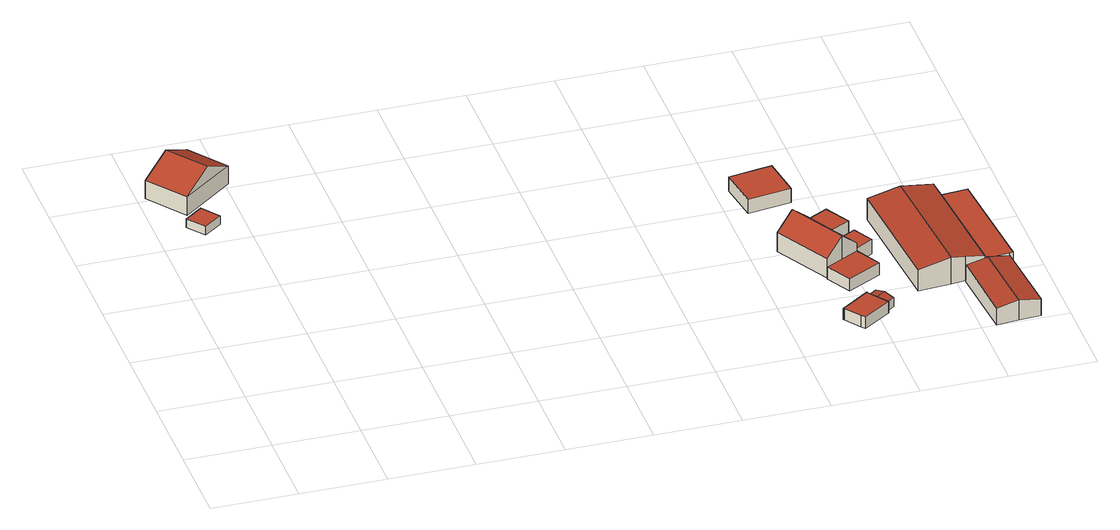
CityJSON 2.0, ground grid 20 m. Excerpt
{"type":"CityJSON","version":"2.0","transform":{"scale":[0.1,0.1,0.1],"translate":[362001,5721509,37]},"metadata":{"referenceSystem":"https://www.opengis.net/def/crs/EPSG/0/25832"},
"CityObjects":{
"building1":{"type":"Building","attributes":{"Geometrietyp2DReferenz":"3000","Gemeindeschluessel":"05562012","function":"31001_2463","roofType":"1000","measuredHeight":2.21},"address":[{"country":"Germany","locality":"Dorsten","thoroughfareNumber":"318","thoroughfareName":"Bochumer Straße"}],"geometry":[{"type":"Solid","lod":"2","boundaries":[[[[0,1,2,3]],[[4,5,1,0]],[[6,7,5,4]],[[3,2,7,6]],[[4,0,3,6]],[[1,5,7,2]]]],"semantics":{"surfaces":[{"type":"WallSurface"},{"type":"RoofSurface"},{"type":"GroundSurface"}],"values":[[0,0,0,0,1,2]]}}]},
"building2":{"type":"Building","attributes":{"Geometrietyp2DReferenz":"3000","Gemeindeschluessel":"05562012","function":"31001_1010","roofType":"3100","measuredHeight":8.53},"address":[{"country":"Germany","locality":"Dorsten","thoroughfareNumber":"318","thoroughfareName":"Bochumer Straße"}],"geometry":[{"type":"Solid","lod":"2","boundaries":[[[[8,9,10,11]],[[12,13,9,8]],[[14,15,13,12]],[[11,10,15,14]],[[8,16,12]],[[14,17,11]],[[11,17,16,8]],[[12,16,17,14]],[[9,13,15,10]]]],"semantics":{"surfaces":[{"type":"WallSurface"},{"type":"RoofSurface"},{"type":"GroundSurface"}],"values":[[0,0,0,0,0,0,1,1,2]]}}]},
"building3":{"type":"Building","attributes":{"Geometrietyp2DReferenz":"3000","Gemeindeschluessel":"05562012","function":"31001_2720","roofType":"1000","measuredHeight":2.91},"address":[{"country":"Germany","locality":"Dorsten","thoroughfareNumber":"325","thoroughfareName":"Bochumer Straße"}],"geometry":[{"type":"Solid","lod":"2","boundaries":[[[[18,19,20,21]],[[22,23,19,18]],[[24,25,23,22]],[[26,27,25,24]],[[28,29,27,26]],[[30,31,29,28]],[[32,33,31,30]],[[21,20,33,32]],[[30,28,26,24,22,18,21,32]],[[19,23,25,27,29,31,33,20]]]],"semantics":{"surfaces":[{"type":"WallSurface"},{"type":"RoofSurface"},{"type":"GroundSurface"}],"values":[[0,0,0,0,0,0,0,0,1,2]]}}]},
"building4":{"type":"Building","attributes":{"Geometrietyp2DReferenz":"3000","Gemeindeschluessel":"05562012","function":"31001_2720","roofType":"3100","measuredHeight":8.63},"address":[{"country":"Germany","locality":"Dorsten","thoroughfareNumber":"325","thoroughfareName":"Bochumer Straße"}],"geometry":[{"type":"Solid","lod":"2","boundaries":[[[[34,35,36,37]],[[38,39,35,34]],[[40,41,39,38]],[[42,43,41,40]],[[44,45,43,42]],[[46,47,45,44]],[[37,36,47,46]],[[40,38,34,42]],[[37,46,44,42,34]],[[35,39,41,43,45,47,36]]]],"semantics":{"surfaces":[{"type":"WallSurface"},{"type":"RoofSurface"},{"type":"GroundSurface"}],"values":[[0,0,0,0,0,0,0,1,1,2]]}}]},
"building5":{"type":"Building","attributes":{"Geometrietyp2DReferenz":"3000","Gemeindeschluessel":"05562012","function":"31001_2720","roofType":"3100","measuredHeight":2.85},"address":[{"country":"Germany","locality":"Dorsten","thoroughfareNumber":"325","thoroughfareName":"Bochumer Straße"}],"geometry":[{"type":"Solid","lod":"2","boundaries":[[[[48,23,49,50]],[[51,19,23,48]],[[52,53,19,51]],[[50,49,53,52]],[[48,54,51]],[[52,55,50]],[[50,55,54,48]],[[51,54,55,52]],[[23,19,53,49]]]],"semantics":{"surfaces":[{"type":"WallSurface"},{"type":"RoofSurface"},{"type":"GroundSurface"}],"values":[[0,0,0,0,0,0,1,1,2]]}}]},
"building6":{"type":"Building","attributes":{"Geometrietyp2DReferenz":"3000","Gemeindeschluessel":"05562012","function":"31001_2720","roofType":"1000","measuredHeight":3.07},"address":[{"country":"Germany","locality":"Dorsten","thoroughfareNumber":"325","thoroughfareName":"Bochumer Straße"}],"geometry":[{"type":"Solid","lod":"2","boundaries":[[[[56,57,58,59]],[[60,61,57,56]],[[62,63,61,60]],[[59,58,63,62]],[[60,56,59,62]],[[57,61,63,58]]]],"semantics":{"surfaces":[{"type":"WallSurface"},{"type":"RoofSurface"},{"type":"GroundSurface"}],"values":[[0,0,0,0,1,2]]}}]},
"building7":{"type":"Building","attributes":{"Geometrietyp2DReferenz":"3000","Gemeindeschluessel":"05562012","function":"31001_2720","roofType":"1000","measuredHeight":3.65},"address":[{"country":"Germany","locality":"Dorsten","thoroughfareNumber":"325","thoroughfareName":"Bochumer Straße"}],"geometry":[{"type":"Solid","lod":"2","boundaries":[[[[64,65,66,67]],[[68,69,65,64]],[[70,71,69,68]],[[72,73,71,70]],[[67,66,73,72]],[[70,68,64,67,72]],[[65,69,71,73,66]]]],"semantics":{"surfaces":[{"type":"WallSurface"},{"type":"RoofSurface"},{"type":"GroundSurface"}],"values":[[0,0,0,0,0,1,2]]}}]},
"building8":{"type":"Building","attributes":{"Geometrietyp2DReferenz":"3000","Gemeindeschluessel":"05562012","function":"31001_2720","roofType":"1000","measuredHeight":4.03},"address":[{"country":"Germany","locality":"Dorsten","thoroughfareNumber":"325","thoroughfareName":"Bochumer Straße"}],"geometry":[{"type":"Solid","lod":"2","boundaries":[[[[74,75,76,77]],[[78,79,75,74]],[[80,81,79,78]],[[77,76,81,80]],[[78,74,77,80]],[[75,79,81,76]]]],"semantics":{"surfaces":[{"type":"WallSurface"},{"type":"RoofSurface"},{"type":"GroundSurface"}],"values":[[0,0,0,0,1,2]]}}]},
"building9":{"type":"Building","attributes":{"Geometrietyp2DReferenz":"3000","Gemeindeschluessel":"05562012","function":"51009_1610","roofType":"1000","measuredHeight":3.69},"geometry":[{"type":"Solid","lod":"2","boundaries":[[[[82,83,84,85]],[[86,58,83,82]],[[87,88,58,86]],[[85,84,88,87]],[[86,82,85,87]],[[83,58,88,84]]]],"semantics":{"surfaces":[{"type":"WallSurface"},{"type":"RoofSurface"},{"type":"GroundSurface"}],"values":[[0,0,0,0,1,2]]}}]},
"building10":{"type":"Building","attributes":{"Geometrietyp2DReferenz":"3000","Gemeindeschluessel":"05562012","function":"31001_2720","roofType":"3100","measuredHeight":6.75},"address":[{"country":"Germany","locality":"Dorsten","thoroughfareNumber":"325","thoroughfareName":"Bochumer Straße"}],"geometry":[{"type":"Solid","lod":"2","boundaries":[[[[89,90,91,92]],[[93,94,90,89]],[[95,96,94,93]],[[97,98,96,95]],[[99,100,98,97]],[[101,102,100,99]],[[103,104,102,101]],[[92,91,104,103]],[[97,95,93,99]],[[89,92,103,101,99,93]],[[90,94,96,98,100,102,104,91]]]],"semantics":{"surfaces":[{"type":"WallSurface"},{"type":"RoofSurface"},{"type":"GroundSurface"}],"values":[[0,0,0,0,0,0,0,0,1,1,2]]}}]},
"building11":{"type":"Building","attributes":{"Geometrietyp2DReferenz":"3000","Gemeindeschluessel":"05562012","function":"31001_2720","roofType":"3100","measuredHeight":5.15},"address":[{"country":"Germany","locality":"Dorsten","thoroughfareNumber":"325","thoroughfareName":"Bochumer Straße"}],"geometry":[{"type":"Solid","lod":"2","boundaries":[[[[105,106,107,108]],[[109,110,106,105]],[[111,112,110,109]],[[113,114,112,111]],[[115,116,114,113]],[[117,118,116,115]],[[108,107,118,117]],[[111,109,105,108,113]],[[117,115,113,108]],[[106,110,112,114,116,118,107]]]],"semantics":{"surfaces":[{"type":"WallSurface"},{"type":"RoofSurface"},{"type":"GroundSurface"}],"values":[[0,0,0,0,0,0,0,1,1,2]]}}]},
"building12":{"type":"Building","attributes":{"Geometrietyp2DReferenz":"3000","Gemeindeschluessel":"05562012","function":"31001_2720","roofType":"1000","measuredHeight":4.87},"address":[{"country":"Germany","locality":"Dorsten","thoroughfareNumber":"325","thoroughfareName":"Bochumer Straße"}],"geometry":[{"type":"Solid","lod":"2","boundaries":[[[[119,120,121,122]],[[123,116,120,119]],[[124,112,116,123]],[[125,126,112,124]],[[122,121,126,125]],[[124,123,119,122,125]],[[120,116,112,126,121]]]],"semantics":{"surfaces":[{"type":"WallSurface"},{"type":"RoofSurface"},{"type":"GroundSurface"}],"values":[[0,0,0,0,0,1,2]]}}]}
},
"vertices":[
[132,824,60],[132,824,38],[101,865,38],[101,865,60],[90,793,60],[90,793,38],[59,834,60],[59,834,38],
[193,965,89],[193,965,42],[126,1053,42],[126,1053,89],[73,873,89],[73,873,42],[5,962,89],[5,962,42],[133,919,127],[65,1008,127],
[1386,140,52],[1386,140,23],[1384,144,23],[1384,144,52],[1415,99,52],[1415,99,23],[1418,95,52],[1418,95,23],[1353,50,52],[1353,50,23],[1346,59,52],[1346,59,23],[1319,94,52],[1319,94,23],[1317,97,52],[1317,97,23],
[1371,286,110],[1371,286,23],[1410,307,23],[1410,307,72],[1331,264,72],[1331,264,23],[1258,396,72],[1258,396,23],[1298,417,110],[1298,417,23],[1337,439,72],[1337,439,23],[1369,381,72],[1369,381,23],
[1415,99,46],[1436,115,23],[1436,115,46],[1386,140,46],[1408,156,46],[1408,156,23],[1400,120,52],[1422,135,52],
[1443,247,52],[1443,247,21],[1410,307,21],[1410,307,52],[1364,204,52],[1364,204,21],[1331,264,52],[1331,264,21],
[1329,672,58],[1329,672,22],[1302,668,22],[1302,668,58],[1343,574,58],[1343,574,22],[1242,559,58],[1242,559,22],[1228,657,58],[1228,657,22],
[1423,410,62],[1423,410,22],[1390,468,22],[1390,468,62],[1369,381,62],[1369,381,22],[1337,439,62],[1337,439,22],
[1452,331,58],[1452,331,21],[1426,378,21],[1426,378,58],[1410,307,58],[1384,355,58],[1384,355,21],
[1619,186,73],[1619,186,11],[1663,189,11],[1663,189,65],[1586,183,79],[1586,183,11],[1510,177,65],[1510,177,11],[1486,479,65],[1486,479,11],[1562,485,79],[1562,485,11],[1639,492,65],[1639,492,11],[1642,456,65],[1642,456,11],
[1634,1,52],[1634,1,9],[1685,6,9],[1685,6,61],[1619,186,52],[1619,186,9],[1663,189,59],[1663,189,9],[1670,190,61],[1670,190,9],[1721,194,52],[1721,194,9],[1736,10,52],[1736,10,9],
[1729,195,58],[1729,195,9],[1707,462,9],[1707,462,58],[1721,194,58],[1663,189,58],[1642,456,58],[1642,456,9]
]}
